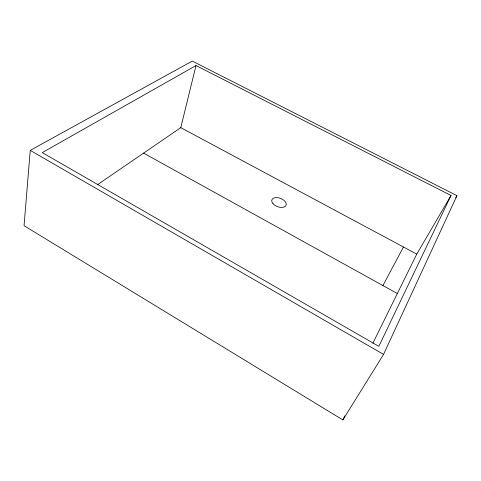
<?xml version="1.0" encoding="UTF-8"?>
<svg xmlns="http://www.w3.org/2000/svg" width="481" height="481" viewBox="0 0 481 481"><rect width="100%" height="100%" fill="white"/><g stroke="black" fill="none" stroke-linecap="round" stroke-linejoin="round"><path stroke-width="0.72" d="M30.255 150.379L24.05 225.691L342.851 419.925L383.543 354.407L456.95 195.659L192.286 61.075L30.255 150.379L383.543 354.407M97.469 184.716L180.784 127.645L196.001 65.554L451.016 195.484L378.842 346.35L42.256 152.609L196.001 65.554M342.851 419.925L344.799 415.867M372.853 343.248L416.762 254.124L451.016 195.484M382.936 285.564L403.457 246.993M455.814 197.589L456.95 195.659M180.784 127.645L416.762 254.124M143.603 153.114L397.342 293.536M273.022 203.71A7.618 4.419 20.9 0 0 285.594 206.054A7.618 4.419 20.9 0 0 278.349 197.745A7.618 4.419 20.9 0 0 273.022 203.71"/></g></svg>
